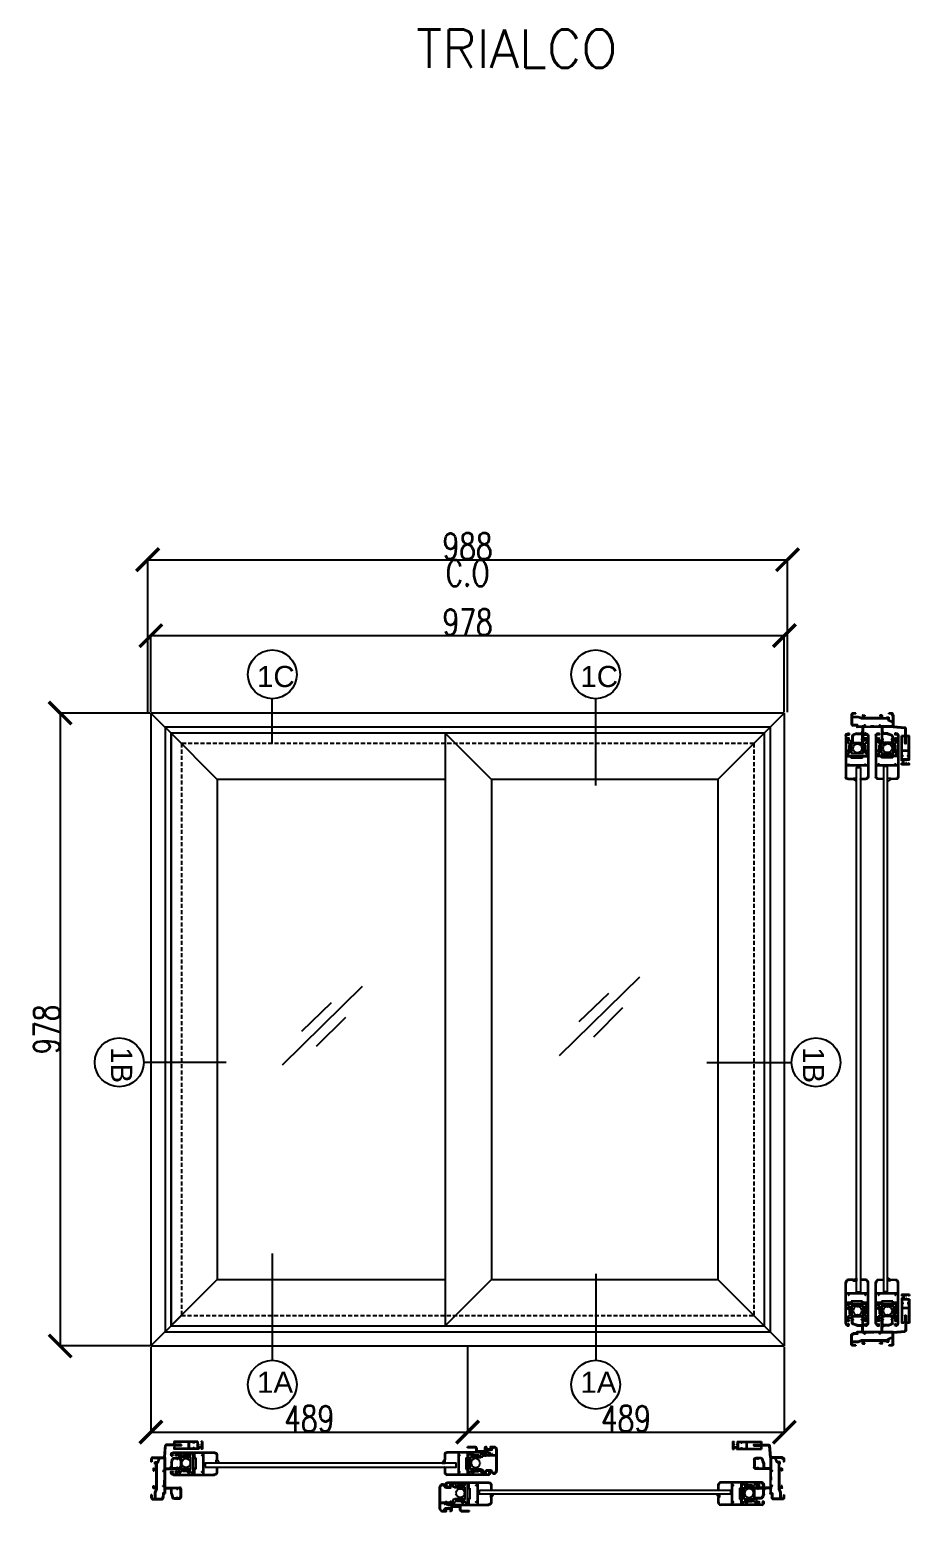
# Model space of a CAD drawing. Header units: millimetres. Extents: x -27371 to -844, y 11365 to 35579.
# Drawn here: x -6728 to -5371, y 16744 to 19033 of the extents above; entities that cross this region are included whole.
import ezdxf

# ---------------------------------------------------------------- set-up
doc = ezdxf.new("R2010")
doc.units = ezdxf.units.MM
doc.linetypes.add('HIDDEN2', pattern=[4.7625, 3.175, -1.5875])
doc.layers.get('Defpoints').update_dxf_attribs({"color": 140})
doc.styles.add('Annotative', font='romans.shx')
doc.styles.add('Arch-Dim', font='romans.shx', dxfattribs={"width": 0.75})
doc.dimstyles.new('Annotative-UK', dxfattribs={"dimscale": 0, "dimtxt": 2.5, "dimasz": 1.5, "dimexe": 1.5, "dimexo": 1.5, "dimgap": 0.8, "dimtad": 1, "dimdec": 0, "dimdsep": 46, "dimtxsty": 'Arch-Dim', "dimblk": 'ARCHTICK', "dimcen": 2.5, "dimadec": 1, "dimazin": 2, "dimtfac": 1, "dimtdec": 0, "dimtix": 1, "dimtmove": 2, "dimatfit": 3, "dimfxl": 1, "dimtolj": 1, "dimtzin": 0, "dimarcsym": 0})

# ---------------------------------------------------------------- blocks, each defined once
blk = doc.blocks.new('trialco frame without cover')
at = {"color": 5}
for p, q in [((-77.8, 46.5), (-77.8, 24)), ((-77.3, 47), (-76, 47)), ((-75.5, 46.5), (-75.5, 36)), ((-54.4, 47), (-42.5, 47)), ((3.3, 47), (-8.6, 47)), ((-75.5, 36), (-76.4, 35.3)), ((-76.4, 35.3), (-76.4, 24.8)), ((-57.9, 21.8), (-75, 23.3)), ((-57.3, 35.8), (-57.3, 44.1)), ((-55.9, 41), (-55.9, 42.7)), ((-55.9, 41), (-55.4, 41)), ((-55.9, 36.8), (-55.9, 40)), ((-55.4, 40), (-55.9, 40)), ((-49.3, 31.1), (-55.3, 33)), ((-54.9, 40.5), (-54.9, 40.5)), ((-49.1, 32.5), (-53.9, 34.1)), ((-53, 45.6), (-44.2, 45.6)), ((-49.3, 31.1), (-44.2, 31.1)), ((-49.1, 32.5), (-41.8, 32.5)), ((-42.3, 40.5), (-42.3, 40.5)), ((-41.3, 41), (-41.8, 41)), ((-41.8, 40), (-41.3, 40)), ((-41.3, 42.7), (-41.3, 41)), ((-41.3, 40), (-41.3, 33)), ((-41.3, 21.8), (-41.3, 28.2)), ((-39.6, 21.8), (-39.6, 44.1)), ((-11.5, 21.8), (-11.5, 44.1)), ((-9.8, 42.7), (-9.8, 41)), ((-9.8, 41), (-9.3, 41)), ((-9.3, 40), (-9.8, 40)), ((-9.8, 40), (-9.8, 33)), ((-9.8, 21.8), (-9.8, 28.2)), ((-2, 32.5), (-9.3, 32.5)), ((-8.8, 40.5), (-8.8, 40.5)), ((1.9, 45.6), (-6.9, 45.6)), ((-1.8, 31.1), (-6.9, 31.1)), ((-2, 32.5), (2.8, 34.1)), ((-1.8, 31.1), (4.2, 33)), ((3.8, 40.5), (3.8, 40.5)), ((4.8, 41), (4.3, 41)), ((4.3, 40), (4.8, 40)), ((4.8, 41), (4.8, 42.7)), ((4.8, 36.8), (4.8, 40)), ((6.2, 35.8), (6.2, 44.1)), ((-58, 20.4), (-76, 22)), ((-58, 3), (-58, 20.4)), ((-57.9, 21.8), (-56.6, 21.8)), ((-57.9, 21.8), (-57.3, 21.8)), ((-56.6, 21.8), (-41.3, 21.8)), ((-56.6, 20.4), (-37.8, 20.4)), ((-56.6, 14), (-56.6, 20.4)), ((-49.4, 11.1), (-56.6, 14)), ((-56.6, 4.4), (-56.6, 11.5)), ((-50.8, 10.5), (-55.2, 12.4)), ((-55, 0), (-50.8, 0)), ((-53.6, 1.4), (-50.8, 1.4)), ((-50.8, 9), (-50.8, 10.5)), ((-50.8, 6.2), (-50.8, 9)), ((-47.6, 6.2), (-50.8, 6.2)), ((-50.8, 1.4), (-50.8, 0)), ((-49.4, 9), (-49.4, 11.1)), ((-49.4, 9), (-8.8, 9)), ((-40.6, 7.6), (-47.6, 7.6)), ((-47.6, 7.6), (-47.6, 6.2)), ((-40.6, 3.9), (-40.6, 7.6)), ((-40.1, 3.4), (-36.9, 3.4)), ((-39.6, 21.8), (-11.5, 21.8)), ((-39.3, 5.3), (-39.3, 6.6)), ((-38.8, 4.8), (-36.9, 4.8)), ((-38.3, 7.6), (-12.5, 7.6)), ((-37.8, 20.4), (-37.8, 19.1)), ((-37.3, 18.6), (-36.9, 18.6)), ((-36.9, 3.4), (-36.9, 4.8)), ((-36.4, 20.4), (-34.8, 20.4)), ((-36.4, 19.1), (-36.4, 20.4)), ((-34.8, 20.7), (-28, 20.7)), ((-34.8, 20.4), (-34.8, 20.7)), ((-28, 20.4), (-28, 20.7)), ((-28, 20.4), (-22.8, 20.4)), ((-16, 20.7), (-22.8, 20.7)), ((-22.8, 20.4), (-22.8, 20.7)), ((-16, 20.4), (-16, 20.7)), ((-16, 20.4), (-14.4, 20.4)), ((-14.4, 19.1), (-14.4, 20.4)), ((-13.5, 18.6), (-13.9, 18.6)), ((-13.9, 3.4), (-13.9, 4.8)), ((-12, 4.8), (-13.9, 4.8)), ((-10.7, 3.4), (-13.9, 3.4)), ((-13, 20.4), (-9.8, 20.4)), ((-13, 20.4), (-13, 19.1)), ((-11.5, 5.3), (-11.5, 6.6)), ((-10.2, 3.9), (-10.2, 7.6)), ((-10.2, 7.6), (-8.8, 7.6)), ((-9.8, 21.8), (-1.9, 21.8)), ((-9.8, 20.7), (-2.8, 20.7)), ((-9.8, 20.7), (-9.8, 20.4)), ((-8.8, 9), (-3.8, 7)), ((-8.8, 7.6), (-3.8, 5.6)), ((-3.8, 7), (5.8, 7)), ((-3.8, 5.6), (5.8, 5.6)), ((-2.8, 18.7), (-2.8, 20.7)), ((-2.3, 18.2), (2.8, 18.2)), ((-1.4, 19.6), (-1.4, 21.3)), ((-1.4, 19.6), (4.2, 19.6)), ((0, 1.4), (2.8, 1.4)), ((0, 1.4), (0, 0)), ((0, 0), (4.2, 0)), ((5.8, 7), (5.8, 15.2)), ((5.8, 4.4), (5.8, 5.6)), ((7.2, 3), (7.2, 16.6))]:
    blk.add_line(p, q, dxfattribs=at)
for centre, radius, start, end in [((-77.3, 46.5), 0.5, 90, 180), ((-76, 46.5), 0.5, 0, 90), ((-54.4, 44.1), 2.9, 90, 180), ((-42.5, 44.1), 2.9, 0, 90), ((-8.6, 44.1), 2.9, 90, 180), ((3.3, 44.1), 2.9, 0, 90), ((-75.8, 24), 2, 180, 265), ((-74.9, 24.8), 1.5, 180, 265), ((-54.4, 35.8), 2.9, 180, 252), ((-53, 42.7), 2.9, 90, 180), ((-53, 36.8), 2.9, 180, 252), ((-55.4, 40.5), 0.5, 0, 90), ((-55.4, 40.5), 0.5, 270, 0), ((-44.2, 42.7), 2.9, 0, 90), ((-44.2, 28.2), 2.9, 0, 90), ((-41.8, 40.5), 0.5, 90, 180), ((-41.8, 40.5), 0.5, 180, 270), ((-41.8, 33), 0.5, 270, 360), ((-6.9, 42.7), 2.9, 90, 180), ((-9.3, 33), 0.5, 180, 270), ((-6.9, 28.2), 2.9, 90, 180), ((-9.3, 40.5), 0.5, 0, 90), ((-9.3, 40.5), 0.5, 270, 0), ((1.9, 42.7), 2.9, 0, 90), ((1.9, 36.8), 2.9, 288, 0), ((4.3, 40.5), 0.5, 90, 180), ((4.3, 40.5), 0.5, 180, 270), ((3.3, 35.8), 2.9, 288, 0), ((-55, 3), 3, 180, 270), ((-55.6, 11.5), 1, 66.6823, 180), ((-53.6, 4.4), 3, 180, 270), ((-40.1, 3.9), 0.5, 180, 270), ((-38.3, 6.6), 1, 90, 180), ((-38.8, 5.3), 0.5, 180, 270), ((-37.3, 19.1), 0.5, 180, 270), ((-36.9, 19.1), 0.5, 270, 0), ((-13.9, 19.1), 0.5, 180, 270), ((-13.5, 19.1), 0.5, 270, 0), ((-12.5, 6.6), 1, 0, 90), ((-12, 5.3), 0.5, 270, 0), ((-10.7, 3.9), 0.5, 270, 0), ((-2.3, 18.7), 0.5, 180, 270), ((-1.9, 21.3), 0.5, 0, 90), ((2.8, 15.2), 3, 0, 90), ((2.8, 4.4), 3, 270, 0), ((4.2, 16.6), 3, 0, 90), ((4.2, 3), 3, 270, 0)]:
    blk.add_arc(centre, radius, start, end, dxfattribs=at)
blk = doc.blocks.new('trialco leaf')
at = {"color": 3}
for p, q in [((-26.3, 0), (-25.4, 0)), ((0.9, 0), (0, 0)), ((-30.3, -4), (-30.3, -67.5)), ((-29.3, -3.55), (-29.3, -9.19)), ((-29.3, -10.2), (-29.3, -27.1)), ((-29.3, -10.2), (-26.7, -10.2)), ((-27.8, -3.05), (-28.8, -3.05)), ((-28.7, -8.7), (-28.7, -7.65)), ((-27.8, -7.15), (-28.2, -7.15)), ((-27.3, -1.5), (-27.3, -2.55)), ((-27.3, -8.7), (-27.3, -7.65)), ((-26.8, -1), (-26.4, -1)), ((-26.8, -9.2), (-26.4, -9.2)), ((-26.7, -10.2), (-26.7, -11.2)), ((-26.2, -11.7), (-26.2, -11.7)), ((-25.9, -1.5), (-25.9, -2.55)), ((-25.9, -8.7), (-25.9, -7.65)), ((-25.7, -10.2), (-25.4, -10.2)), ((-25.7, -10.2), (-25.7, -11.2)), ((-25.4, -3.05), (-25.4, -3.05)), ((-25.4, -7.15), (-25.4, -7.15)), ((-24.9, -0.5), (-24.9, -2.55)), ((-24.9, -9.7), (-24.9, -7.65)), ((-0.5, -0.5), (-0.5, -2.55)), ((-0.5, -9.7), (-0.5, -7.65)), ((0, -3.05), (0, -3.05)), ((0, -7.15), (0, -7.15)), ((0.3, -10.2), (0, -10.2)), ((0.3, -10.2), (0.3, -11.2)), ((0.5, -1.5), (0.5, -2.55)), ((0.5, -8.7), (0.5, -7.65)), ((0.8, -11.7), (0.8, -11.7)), ((1.4, -1), (1, -1)), ((1.4, -9.2), (1, -9.2)), ((3.9, -10.2), (1.3, -10.2)), ((1.3, -10.2), (1.3, -11.2)), ((1.9, -1.5), (1.9, -2.55)), ((1.9, -8.7), (1.9, -7.65)), ((2.4, -3.05), (3.4, -3.05)), ((2.4, -7.15), (2.8, -7.15)), ((3.3, -8.7), (3.3, -7.65)), ((3.9, -3.55), (3.9, -9.19)), ((3.9, -10.2), (3.9, -27.1)), ((4.9, -4), (4.9, -67.5)), ((-29.3, -27.1), (-26.7, -27.1)), ((-29.3, -28.1), (-29.3, -35.4)), ((-29.3, -28.1), (-26.7, -28.1)), ((-29.3, -35.4), (-20.4, -35.4)), ((-29.3, -36.4), (-29.3, -49.5)), ((-29.3, -36.4), (-21.4, -36.4)), ((-26.7, -27.1), (-26.7, -26.5)), ((-26.7, -28.1), (-26.7, -28.7)), ((-26.2, -26), (-25.7, -26)), ((-26.2, -29.2), (-25.7, -29.2)), ((-25.2, -26.5), (-25.2, -28.1)), ((-25.2, -28.7), (-25.2, -26.5)), ((-21.4, -38.4), (-21.4, -36.4)), ((-21.4, -38.4), (-4, -38.4)), ((-20.4, -37.4), (-20.4, -35.4)), ((-20.4, -37.4), (-5, -37.4)), ((-5, -35.4), (3.9, -35.4)), ((-5, -37.4), (-5, -35.4)), ((-4, -36.4), (3.9, -36.4)), ((-4, -38.4), (-4, -36.4)), ((-0.2, -26.5), (-0.2, -28.1)), ((-0.2, -28.7), (-0.2, -26.5)), ((0.8, -26), (0.3, -26)), ((0.8, -29.2), (0.3, -29.2)), ((1.3, -27.1), (1.3, -26.5)), ((3.9, -27.1), (1.3, -27.1)), ((3.9, -28.1), (1.3, -28.1)), ((1.3, -28.1), (1.3, -28.7)), ((3.9, -28.1), (3.9, -35.4)), ((3.9, -36.4), (3.9, -49.5)), ((-29.3, -49.5), (-26, -49.5)), ((-29.3, -50.5), (-29.3, -66.5)), ((-29.3, -50.5), (3.9, -50.5)), ((-26, -49.5), (-26, -48)), ((-25.5, -47.5), (-25.5, -47.5)), ((-25, -49.5), (-25, -48)), ((-25, -49.5), (-0.4, -49.5)), ((-0.4, -49.5), (-0.4, -48)), ((0.1, -47.5), (0.1, -47.5)), ((0.6, -49.5), (0.6, -48)), ((0.6, -49.5), (3.9, -49.5)), ((3.9, -50.5), (3.9, -66.5)), ((-26.3, -71.5), (-18.7, -71.5)), ((-25.3, -70.5), (-18.7, -70.5)), ((-18.2, -71), (-18.2, -71)), ((-7.2, -71), (-7.2, -71)), ((-6.7, -70.5), (-0.1, -70.5)), ((-6.7, -71.5), (0.9, -71.5))]:
    blk.add_line(p, q, dxfattribs=at)
for centre, radius, start, end in [((-26.3, -4), 4, 90, 180), ((-25.4, -0.5), 0.5, 0, 90), ((0, -0.5), 0.5, 90, 180), ((0.9, -4), 4, 0, 90), ((-28.8, -3.55), 0.5, 90, 180), ((-29.2, -8.7), 0.5, 258.46304, 0), ((-28.2, -7.65), 0.5, 90, 180), ((-27.8, -2.55), 0.5, 270, 0), ((-27.8, -7.65), 0.5, 0, 90), ((-26.8, -1.5), 0.5, 90, 180), ((-26.8, -8.7), 0.5, 180, 270), ((-26.2, -11.2), 0.5, 180, 270), ((-26.4, -1.5), 0.5, 0, 90), ((-26.4, -8.7), 0.5, 270, 0), ((-26.2, -11.2), 0.5, 270, 0), ((-25.4, -2.55), 0.5, 180, 270), ((-25.4, -7.65), 0.5, 90, 180), ((-25.4, -2.55), 0.5, 270, 0), ((-25.4, -7.65), 0.5, 0, 90), ((-25.4, -9.7), 0.5, 270, 0), ((0, -2.55), 0.5, 180, 270), ((0, -7.65), 0.5, 90, 180), ((0, -9.7), 0.5, 180, 270), ((0, -2.55), 0.5, 270, 0), ((0, -7.65), 0.5, 0, 90), ((0.8, -11.2), 0.5, 180, 270), ((1, -1.5), 0.5, 90, 180), ((1, -8.7), 0.5, 180, 270), ((0.8, -11.2), 0.5, 270, 0), ((1.4, -1.5), 0.5, 0, 90), ((1.4, -8.7), 0.5, 270, 0), ((2.4, -2.55), 0.5, 180, 270), ((2.4, -7.65), 0.5, 90, 180), ((2.8, -7.65), 0.5, 0, 90), ((3.8, -8.7), 0.5, 180, 281.53696), ((3.4, -3.55), 0.5, 0, 90), ((-26.2, -26.5), 0.5, 90, 180), ((-26.2, -28.7), 0.5, 180, 270), ((-25.7, -26.5), 0.5, 0, 90), ((-25.7, -28.7), 0.5, 270, 0), ((0.3, -26.5), 0.5, 90, 180), ((0.3, -28.7), 0.5, 180, 270), ((0.8, -26.5), 0.5, 0, 90), ((0.8, -28.7), 0.5, 270, 0), ((-26.3, -67.5), 4, 180, 270), ((-25.3, -66.5), 4, 180, 270), ((-25.5, -48), 0.5, 90, 180), ((-25.5, -48), 0.5, 0, 90), ((0.1, -48), 0.5, 90, 180), ((-0.1, -66.5), 4, 270, 0), ((0.1, -48), 0.5, 0, 90), ((0.9, -67.5), 4, 270, 0), ((-18.7, -71), 0.5, 0, 90), ((-18.7, -71), 0.5, 270, 0), ((-6.7, -71), 0.5, 90, 180), ((-6.7, -71), 0.5, 180, 270)]:
    blk.add_arc(centre, radius, start, end, dxfattribs=at)
blk = doc.blocks.new('roller')
for p, q in [((-19.9, 19), (-19.9, 22.3)), ((-19.9, 22.3), (9.5, 22.3)), ((-19.9, 19), (-17.4, 19)), ((-19.9, 0), (-19.9, 3.3)), ((-17.4, 3.3), (-19.9, 3.3)), ((-15, 0), (-19.9, 0)), ((-17.4, 19), (-17.4, 3.3)), ((-15, 19), (4.2, 19)), ((-15, 19), (-15, 0)), ((4.2, 19), (4.2, 0)), ((9.5, 0), (4.2, 0)), ((6.7, 19), (9.5, 19)), ((6.7, 19), (6.7, 3.3)), ((9.5, 3.3), (6.7, 3.3)), ((9.5, 22.3), (9.5, 19)), ((9.5, 3.3), (9.5, 0))]:
    blk.add_line(p, q)
for points in [[(-17.4, 14.5), (-18.2, 14.5), (-18.2, 7), (-17.4, 7)], [(-14.9, 17.3), (-14, 17.3), (-14, 3.2), (-14.9, 3.2)], [(4, 17.3), (3.2, 17.3), (3.2, 3.2), (4, 3.2)], [(6.7, 14.5), (7.5, 14.5), (7.5, 7), (6.7, 7)]]:
    blk.add_lwpolyline(points, close=True)
for centre, radius, start, end in [((-5.2, 11.4), 6.85, 99.192, 260.808), ((-5.4, 19.2), 1.42, 229.7147, 312.8915), ((-5.4, 3.5), 1.42, 47.1085, 130.2853), ((-5.2, 11.4), 6.85, 276.5858, 83.4142)]:
    blk.add_arc(centre, radius, start, end)
blk = doc.blocks.new('trialco inter lock')
for p, q in [((-37, 13.2), (-37, 7.2)), ((-37, 0), (-37, 0)), ((-36.5, 6.7), (-36, 6.7)), ((-36.5, 1.5), (-36, 1.5)), ((-35.5, 13.7), (-35.5, 10.2)), ((-35.5, 10.2), (-33.8, 10.2)), ((-35.5, 7.2), (-35.5, 7.2)), ((-35.5, 0), (-35.5, 0)), ((-35, 8.7), (-33.8, 8.7)), ((-33.5, 15.7), (-24.2, 15.7)), ((-33.3, 8.2), (-33.3, 0)), ((-33, 17.2), (0.8, 17.2)), ((-31.8, 8.2), (-31.8, -0.5)), ((-24.2, 10.2), (-26, 10.2)), ((-26, 10.2), (-26, 9.2)), ((-26, 9.2), (-24.2, 9.2)), ((-24.2, 4.2), (-24.7, 4.2)), ((-24.7, 4.2), (-24.1, 0.5)), ((-24.2, 15.7), (-24.2, 10.2)), ((-24.2, 9.2), (-24.2, 4.2)), ((-23.4, 0), (-23.4, 0)), ((-22.7, 15.7), (-22.7, 0.7)), ((-22.7, 15.7), (0.8, 15.7)), ((-0.7, 7.1), (-0.7, 0.7)), ((0, 0), (0, 0)), ((0, 0), (0, 0)), ((1.3, 4.2), (0.7, 0.5)), ((0.8, 7.1), (0.8, 4.2)), ((0.8, 4.2), (1.3, 4.2)), ((-37, -15.8), (-37, -28.3)), ((-35.5, -15.8), (-35.5, -28.3)), ((-35, -0.5), (-33.8, -0.5)), ((-35, -2), (-30.5, -2)), ((-35, -13.8), (-30.5, -13.8)), ((-35, -15.3), (-30.5, -15.3)), ((-31.8, -0.5), (-30.5, -0.5)), ((-30, -2.5), (-30, -13.3)), ((-28.5, -2.5), (-28.5, -13.3)), ((-35.5, -28.3), (-37, -28.3))]:
    blk.add_line(p, q)
for centre, radius, start, end in [((-33, 13.2), 4, 90, 180), ((-36.5, 7.2), 0.5, 180, 270), ((-34.8, 0.1), 2.21, 140.5758, 182.5543), ((-35, 0), 2, 180, 270), ((-36, 7.2), 0.5, 270, 0), ((-37.7, 0.1), 2.21, 357.4457, 39.4242), ((-33.5, 13.7), 2, 90, 180), ((-33.3, 7.3), 2.21, 140.5758, 182.5543), ((-35, 0), 0.5, 180, 270), ((-33.8, 8.2), 2, 0, 90), ((-33.8, 8.2), 0.5, 0, 90), ((-33.8, 0), 0.5, 270, 0), ((-23.4, 0.7), 0.7, 193.3925, 270), ((-23.4, 0.7), 0.7, 270, 0), ((2.8, 7.1), 3.5, 108.8191, 180), ((0, 0.7), 0.7, 180, 270), ((0, 0.7), 0.7, 270, 346.6075), ((0.8, 13), 4.2, 288.8191, 90), ((0.8, 13), 2.7, 288.8191, 90), ((2.8, 7.1), 2, 108.8191, 180), ((-35, -15.8), 2, 90, 180), ((-35, -15.8), 0.5, 90, 180), ((-30.5, -2.5), 2, 0, 90), ((-30.5, -2.5), 0.5, 0, 90), ((-30.5, -13.3), 0.5, 270, 0), ((-30.5, -13.3), 2, 270, 0)]:
    blk.add_arc(centre, radius, start, end)
blk = doc.blocks.new('TRIALCO NET')
at = {"color": 2}
for p, q in [((-44.5, 3.6), (-44.5, -8.5)), ((-44.5, 3.6), (-43.3, 3.6)), ((-43.3, 3.6), (-42.3, 3.2)), ((-43.3, 2.4), (-43.3, -0.6)), ((-43.3, 2.4), (-42.1, 2.4)), ((-42.1, 2.6), (-42.1, 2.4)), ((-37.3, 3.6), (0, 3.6)), ((-37.3, 3.6), (-37.3, -0.6)), ((-36.1, 2.4), (-31.3, 2.4)), ((-36.1, 2.4), (-36.1, -7.3)), ((-30.1, 2.4), (-23.6, 2.4)), ((-23.6, 2.4), (-23.6, -7.3)), ((-22.4, 2.4), (-22.4, -7.3)), ((-22.4, 2.4), (-1.2, 2.4)), ((-1.2, 2.4), (-1.2, 0)), ((-1.2, 0), (0, 0)), ((0, 3.6), (0, 0)), ((-44.5, -8.5), (-42.1, -8.5)), ((-43.3, -1.8), (-43.3, -4.9)), ((-43.3, -4.9), (-37.3, -4.9)), ((-43.3, -6.1), (-43.3, -7.3)), ((-43.3, -6.1), (-37.3, -6.1)), ((-43.3, -7.3), (-42.1, -7.3)), ((-42.1, -7.3), (-42.1, -8.5)), ((-38.5, -7.3), (-37.3, -7.3)), ((-38.5, -7.3), (-38.5, -8.5)), ((-38.5, -8.5), (0, -8.5)), ((-37.3, -1.8), (-37.3, -4.9)), ((-37.3, -6.1), (-37.3, -7.3)), ((-36.1, -7.3), (-31.3, -7.3)), ((-30.1, -7.3), (-23.6, -7.3)), ((-22.4, -7.3), (-1.2, -7.3)), ((-1.2, -4.9), (-1.2, -7.3)), ((-1.2, -4.9), (0, -4.9)), ((0, -4.9), (0, -8.5))]:
    blk.add_line(p, q, dxfattribs=at)
for points in [[(-31.3, 2.4), (-31.3, 1.4), (-30.1, 1.4), (-30.1, 2.4)], [(-43.3, -0.6), (-42.1, -0.6), (-42.1, -1.8), (-43.3, -1.8)], [(-37.3, -0.6), (-38, -0.6), (-38, -1.8), (-37.3, -1.8)], [(-31.3, -7.3), (-31.3, -6.3), (-30.1, -6.3), (-30.1, -7.3)]]:
    blk.add_lwpolyline(points, dxfattribs=at)
blk.add_arc((-43.2, 2.6), 1.09, 359.3357, 33.1171, dxfattribs=at)
blk = doc.blocks.new('_ArchTick')
at = {"color": 0, "linetype": 'ByBlock', "const_width": 0.15}
blk.add_lwpolyline([(-0.5, -0.5), (0.5, 0.5)], dxfattribs=at)
blk = doc.blocks.new('*D23')
at = {"color": 0, "lineweight": -2, "ltscale": 1.3, "transparency": 16777216}
for p, q in [((-6541.3, 17978.9), (-6541.3, 18098.5)), ((-6541.3, 18097), (-5563.8, 18097)), ((-5563.8, 17978.9), (-5563.8, 18098.5))]:
    blk.add_line(p, q, dxfattribs=at)
at = {"layer": 'Defpoints', "color": 0, "ltscale": 1.3, "transparency": 16777216}
for p in [(-5563.8, 18097), (-6541.3, 17977.4), (-5563.8, 17977.4)]:
    blk.add_point(p, dxfattribs=at)
at = {"color": 0, "lineweight": -2, "ltscale": 1.3, "transparency": 16777216, "xscale": 35, "yscale": 35, "zscale": 35, "rotation": 180}
blk.add_blockref('_ArchTick', (-6541.3, 18097), dxfattribs=at)
at = {"color": 0, "lineweight": -2, "ltscale": 1.3, "transparency": 16777216, "xscale": 35, "yscale": 35, "zscale": 35}
blk.add_blockref('_ArchTick', (-5563.8, 18097), dxfattribs=at)
at = {"color": 0, "ltscale": 1.3, "transparency": 16777216, "insert": (-6052.6, 18117.8), "char_height": 40, "attachment_point": 5, "style": 'Arch-Dim'}
blk.add_mtext('\\A1;978', dxfattribs=at)
blk = doc.blocks.new('*D24')
at = {"color": 0, "lineweight": -2, "ltscale": 1.3, "transparency": 16777216}
for p, q in [((-6542.8, 17977.4), (-6682.9, 17977.4)), ((-6681.4, 17977.4), (-6681.4, 16999.9)), ((-6542.8, 16999.9), (-6682.9, 16999.9))]:
    blk.add_line(p, q, dxfattribs=at)
at = {"layer": 'Defpoints', "color": 0, "ltscale": 1.3, "transparency": 16777216}
for p in [(-6541.3, 17977.4), (-6681.4, 16999.9), (-6541.3, 16999.9)]:
    blk.add_point(p, dxfattribs=at)
at = {"color": 0, "lineweight": -2, "ltscale": 1.3, "transparency": 16777216, "xscale": 35, "yscale": 35, "zscale": 35}
for p, rotation in [((-6681.4, 17977.4), 90), ((-6681.4, 16999.9), 270)]:
    blk.add_blockref('_ArchTick', p, dxfattribs=dict(at, rotation=rotation))
at = {"color": 0, "ltscale": 1.3, "transparency": 16777216, "insert": (-6702.2, 17488.7), "char_height": 40, "attachment_point": 5, "rotation": 90, "style": 'Arch-Dim'}
blk.add_mtext('\\A1;978', dxfattribs=at)
blk = doc.blocks.new('*D25')
at = {"color": 0, "lineweight": -2, "ltscale": 1.3, "transparency": 16777216}
for p, q in [((-6541.3, 16998.4), (-6541.3, 16865.4)), ((-6052.6, 16998.4), (-6052.6, 16865.4)), ((-6541.3, 16866.9), (-6052.6, 16866.9))]:
    blk.add_line(p, q, dxfattribs=at)
at = {"layer": 'Defpoints', "color": 0, "ltscale": 1.3, "transparency": 16777216}
for p in [(-6541.3, 16999.9), (-6052.6, 16999.9), (-6052.6, 16866.9)]:
    blk.add_point(p, dxfattribs=at)
at = {"color": 0, "lineweight": -2, "ltscale": 1.3, "transparency": 16777216, "xscale": 35, "yscale": 35, "zscale": 35, "rotation": 180}
blk.add_blockref('_ArchTick', (-6541.3, 16866.9), dxfattribs=at)
at = {"color": 0, "lineweight": -2, "ltscale": 1.3, "transparency": 16777216, "xscale": 35, "yscale": 35, "zscale": 35}
blk.add_blockref('_ArchTick', (-6052.6, 16866.9), dxfattribs=at)
at = {"color": 0, "ltscale": 1.3, "transparency": 16777216, "insert": (-6297, 16887.7), "char_height": 40, "attachment_point": 5, "style": 'Arch-Dim'}
blk.add_mtext('\\A1;489', dxfattribs=at)
blk = doc.blocks.new('*D26')
at = {"color": 0, "lineweight": -2, "ltscale": 1.3, "transparency": 16777216}
for p, q in [((-6052.6, 16998.4), (-6052.6, 16865.4)), ((-5563.8, 16998.4), (-5563.8, 16865.4)), ((-6052.6, 16866.9), (-5563.8, 16866.9))]:
    blk.add_line(p, q, dxfattribs=at)
at = {"layer": 'Defpoints', "color": 0, "ltscale": 1.3, "transparency": 16777216}
for p in [(-6052.6, 16999.9), (-5563.8, 16999.9), (-5563.8, 16866.9)]:
    blk.add_point(p, dxfattribs=at)
at = {"color": 0, "lineweight": -2, "ltscale": 1.3, "transparency": 16777216, "xscale": 35, "yscale": 35, "zscale": 35, "rotation": 180}
blk.add_blockref('_ArchTick', (-6052.6, 16866.9), dxfattribs=at)
at = {"color": 0, "lineweight": -2, "ltscale": 1.3, "transparency": 16777216, "xscale": 35, "yscale": 35, "zscale": 35}
blk.add_blockref('_ArchTick', (-5563.8, 16866.9), dxfattribs=at)
at = {"color": 0, "ltscale": 1.3, "transparency": 16777216, "insert": (-5808.2, 16887.7), "char_height": 40, "attachment_point": 5, "style": 'Arch-Dim'}
blk.add_mtext('\\A1;489', dxfattribs=at)
blk = doc.blocks.new('*D31')
at = {"color": 0, "lineweight": -2, "ltscale": 1.3, "transparency": 16777216}
for p, q in [((-6546.3, 17978.9), (-6546.3, 18215.8)), ((-6546.3, 18214.3), (-5558.8, 18214.3)), ((-5558.8, 17978.9), (-5558.8, 18215.8))]:
    blk.add_line(p, q, dxfattribs=at)
at = {"layer": 'Defpoints', "color": 0, "ltscale": 1.3, "transparency": 16777216}
for p in [(-5558.8, 18214.3), (-6546.3, 17977.4), (-5558.8, 17977.4)]:
    blk.add_point(p, dxfattribs=at)
at = {"color": 0, "lineweight": -2, "ltscale": 1.3, "transparency": 16777216, "xscale": 35, "yscale": 35, "zscale": 35, "rotation": 180}
blk.add_blockref('_ArchTick', (-6546.3, 18214.3), dxfattribs=at)
at = {"color": 0, "lineweight": -2, "ltscale": 1.3, "transparency": 16777216, "xscale": 35, "yscale": 35, "zscale": 35}
blk.add_blockref('_ArchTick', (-5558.8, 18214.3), dxfattribs=at)
at = {"color": 0, "ltscale": 1.3, "transparency": 16777216, "char_height": 40, "attachment_point": 5, "style": 'Arch-Dim'}
for s, insert in [('\\A1;988', (-6052.6, 18235.1)), ('\\A1;C.O', (-6052.6, 18193.5))]:
    blk.add_mtext(s, dxfattribs=dict(at, insert=insert))

msp = doc.modelspace()

# ---------------------------------------------------------------- linework, layer by layer
for p, q in [((-6353.95, 17930.41), (-6353.95, 17999.41)), ((-5854.94, 17865.75), (-5854.94, 17999.41)), ((-6510.52, 17946.34), (-6510.52, 17030.83)), ((-5594.75, 17946.34), (-6510.52, 17946.34)), ((-6439.02, 17874.84), (-6510.24, 17946.31)), ((-6087.32, 17946.34), (-6087.32, 17030.83)), ((-6087.32, 17946.34), (-6015.82, 17874.84)), ((-6015.82, 17946.34), (-6015.82, 17946.31)), ((-5666.25, 17874.84), (-5594.75, 17946.34)), ((-5594.75, 17946.34), (-5594.75, 17030.83)), ((-6087.32, 17874.84), (-6439.02, 17874.84)), ((-6439.02, 17874.84), (-6439.02, 17102.33)), ((-6015.82, 17874.84), (-6015.82, 17102.33)), ((-5666.25, 17874.84), (-6015.82, 17874.84)), ((-5666.25, 17874.84), (-5666.25, 17102.33)), ((-6215.11, 17554.88), (-6338.96, 17433.39)), ((-5787.22, 17569.63), (-5911.07, 17448.14)), ((-6308.52, 17486.12), (-6262.72, 17530.21)), ((-5880.62, 17500.87), (-5834.83, 17544.96)), ((-6285.65, 17462.82), (-6240.69, 17507.75)), ((-5857.76, 17477.56), (-5812.8, 17522.5)), ((-6425.04, 17437.93), (-6552.45, 17437.93)), ((-5683.4, 17437.93), (-5552.72, 17437.93)), ((-6353.95, 17142.64), (-6353.95, 16977.91)), ((-6439.02, 17102.33), (-6510.52, 17030.83)), ((-6439.02, 17102.33), (-6087.32, 17102.33)), ((-6015.82, 17102.33), (-6087.32, 17031.01)), ((-6015.82, 17102.33), (-5666.25, 17102.33)), ((-5854.94, 17111.56), (-5854.94, 16977.91)), ((-5666.25, 17102.33), (-5594.93, 17031.01)), ((-6510.52, 17030.83), (-5594.75, 17030.83)), ((-6015.82, 17031.01), (-6015.82, 17030.83))]:
    msp.add_line(p, q)
at = {"color": 5}
for p, q in [((-6541.34, 17977.41), (-6541.34, 16999.91)), ((-5563.83, 17977.41), (-6541.34, 17977.41)), ((-6494.34, 17930.41), (-6541.34, 17977.41)), ((-5610.83, 17930.41), (-5563.83, 17977.41)), ((-5563.83, 17977.41), (-5563.83, 16999.91)), ((-6519.54, 17955.61), (-6519.54, 17021.71)), ((-5585.63, 17955.61), (-6519.54, 17955.61)), ((-6510.24, 17946.31), (-6510.24, 17031.01)), ((-5594.93, 17946.31), (-6510.24, 17946.31)), ((-5594.93, 17946.31), (-5594.93, 17031.01)), ((-5585.63, 17955.61), (-5585.63, 17021.71)), ((-6541.34, 16999.91), (-6494.34, 17046.91)), ((-6510.24, 17031.01), (-5594.93, 17031.01)), ((-5610.83, 17046.91), (-5563.83, 16999.91)), ((-6519.54, 17021.71), (-5585.63, 17021.71)), ((-6541.34, 16999.91), (-5563.83, 16999.91))]:
    msp.add_line(p, q, dxfattribs=at)
at = {"color": 5, "linetype": 'HIDDEN2', "ltscale": 2}
for p, q in [((-6494.34, 17930.41), (-6494.34, 17046.91)), ((-5610.83, 17930.41), (-6494.34, 17930.41)), ((-5610.83, 17930.41), (-5610.83, 17046.91)), ((-6494.34, 17046.91), (-5610.83, 17046.91))]:
    msp.add_line(p, q, dxfattribs=at)
at = {"color": 1}
for points in [[(-5457.17, 17874.76), (-5452.22, 17871.77), (-5452.22, 17876.51), (-5457.17, 17876.51), (-5457.17, 17874.76)], [(-5399.8, 17874.88), (-5404.75, 17871.88), (-5404.75, 17876.63), (-5399.8, 17876.63), (-5399.8, 17874.88)], [(-5457.17, 17101.71), (-5452.22, 17104.71), (-5452.22, 17099.97), (-5457.17, 17099.97), (-5457.17, 17101.71)], [(-5399.8, 17102.67), (-5404.75, 17105.67), (-5404.75, 17100.92), (-5399.8, 17100.92), (-5399.8, 17102.67)], [(-6438.81, 16823.69), (-6435.81, 16818.73), (-6440.56, 16818.73), (-6440.56, 16823.69), (-6438.81, 16823.69)], [(-6088.71, 16823.69), (-6091.71, 16818.73), (-6086.96, 16818.73), (-6086.96, 16823.69), (-6088.71, 16823.69)], [(-6015.74, 16766.32), (-6012.74, 16771.27), (-6017.49, 16771.27), (-6017.49, 16766.32), (-6015.74, 16766.32)], [(-5665.64, 16766.32), (-5668.64, 16771.27), (-5663.89, 16771.27), (-5663.89, 16766.32), (-5665.64, 16766.32)]]:
    msp.add_lwpolyline(points, dxfattribs=at)
at = {"color": 3}
for points in [[(-5446.22, 17893.34), (-5446.22, 17083.15), (-5452.22, 17083.15), (-5452.22, 17893.34)], [(-5410.75, 17894.94), (-5410.75, 17084.1), (-5404.75, 17084.1), (-5404.75, 17894.94)], [(-6457.38, 16812.73), (-6070.13, 16812.73), (-6070.13, 16818.73), (-6457.38, 16818.73)], [(-6034.31, 16777.27), (-5647.07, 16777.27), (-5647.07, 16771.27), (-6034.31, 16771.27)]]:
    msp.add_lwpolyline(points, close=True, dxfattribs=at)
for centre in [(-6353.95, 18037.14), (-5854.94, 18037.14), (-6590.18, 17437.93), (-5514.99, 17437.93), (-6353.95, 16940.18), (-5854.94, 16940.18)]:
    msp.add_circle(centre, 37.73)

# ---------------------------------------------------------------- block references
for name, p, rotation in [('trialco frame without cover', (-5453.51, 17977.41), 180), ('trialco leaf', (-5464.42, 17030.83), 180), ('trialco leaf', (-5418, 17030.8), 180), ('trialco frame without cover', (-6541.34, 16769.98), 270), ('trialco inter lock', (-6024.61, 16807.29), 270), ('trialco leaf', (-6016.83, 16805.49), 270), ('roller', (-6028.87, 16824.25), 90.00000000000001), ('trialco inter lock', (-6078.52, 16781.48), 90), ('trialco leaf', (-5594.75, 16759.07), 270), ('roller', (-5606.79, 16777.83), 90.00000000000001)]:
    msp.add_blockref(name, p, dxfattribs=dict(rotation=rotation))
at = {"xscale": -1}
for name, p in [('trialco leaf', (-5464.42, 17946.34)), ('trialco leaf', (-5418, 17946.59)), ('trialco frame without cover', (-5453.51, 16999.91))]:
    msp.add_blockref(name, p, dxfattribs=at)
at = {"color": 2, "xscale": -1, "rotation": 270}
msp.add_blockref('TRIALCO NET', (-5374.48, 17942.18), dxfattribs=at)
at = {"xscale": -1}
for name, p, rotation in [('roller', (-5445.65, 17934.31), 180), ('roller', (-5399.24, 17934.56), 180), ('trialco frame without cover', (-5563.83, 16769.98), 90), ('trialco leaf', (-6510.52, 16805.49), 90), ('roller', (-6498.49, 16824.25), 270), ('trialco leaf', (-6087.32, 16759.07), 90), ('roller', (-6075.28, 16777.83), 270)]:
    msp.add_blockref(name, p, dxfattribs=dict(at, rotation=rotation))
at = {"color": 2, "rotation": 270}
msp.add_blockref('TRIALCO NET', (-5374.48, 17035.14), dxfattribs=at)
for p in [(-5445.65, 17042.86), (-5399.24, 17042.83)]:
    msp.add_blockref('roller', p)
at = {"color": 2, "xscale": -1}
msp.add_blockref('TRIALCO NET', (-6506.1, 16849.01), dxfattribs=at)
at = {"color": 2}
msp.add_blockref('TRIALCO NET', (-5599.07, 16849.01), dxfattribs=at)

# ---------------------------------------------------------------- texts
at = {"style": 'Annotative'}
for s, insert, char_height, width, attachment_point in [('TRIALCO', (-6132.18, 19032.96), 58.913, 426.606, 1), ('{\\f@Arial Unicode MS|b0|i0|c0|p34;1C}', (-6377.62, 18017.13), 32.6123, 0.5113, 7), ('{\\f@Arial Unicode MS|b0|i0|c0|p34;1C}', (-5878.61, 18017.13), 32.6123, 32.6123, 7), ('{\\f@Arial Unicode MS|b0|i0|c0|p34;1A}', (-6377.62, 16960.19), 32.6123, 0.5113, 1), ('{\\f@Arial Unicode MS|b0|i0|c0|p34;1A}', (-5878.61, 16960.19), 32.6123, 32.6123, 1)]:
    msp.add_mtext(s, dxfattribs=dict(at, insert=insert, char_height=char_height, width=width, attachment_point=attachment_point))
at = {"char_height": 32.6123, "width": 0.5113, "rotation": 270, "style": 'Annotative'}
for insert, attachment_point in [((-6570.17, 17461.6), 1), ((-5535, 17461.6), 7)]:
    msp.add_mtext('{\\f@Arial Unicode MS|b0|i0|c0|p34;1B}', dxfattribs=dict(at, insert=insert, attachment_point=attachment_point))

# ---------------------------------------------------------------- dimensions: what is measured, and where the dimension line sits
at = {"ltscale": 1.3}
for base, p1, p2, override, picture, middle in [((-5558.83, 18214.26), (-6546.34, 17977.41), (-5558.83, 17977.41), {"dimtxt": 40, "dimasz": 35, "dimzin": 3, "dimpost": '\\X C.O'}, '*D31', (-6052.58, 18214.26)), ((-5563.83, 18096.98), (-6541.34, 17977.41), (-5563.83, 17977.41), {"dimtxt": 40, "dimasz": 35, "dimzin": 3}, '*D23', (-6052.58, 18117.78)), ((-6052.58, 16866.85), (-6541.34, 16999.91), (-6052.58, 16999.91), {"dimtxt": 40, "dimasz": 35, "dimzin": 3}, '*D25', (-6296.96, 16887.65)), ((-5563.83, 16866.85), (-6052.58, 16999.91), (-5563.83, 16999.91), {"dimtxt": 40, "dimasz": 35, "dimzin": 3}, '*D26', (-5808.21, 16887.65))]:
    dim = msp.add_linear_dim(base=base, p1=p1, p2=p2, dimstyle='Annotative-UK', override=override, dxfattribs=at)
    dim.commit()
    dim.dimension.update_dxf_attribs({"geometry": picture, "text_midpoint": middle})
dim = msp.add_linear_dim(base=(-6681.3995, 16999.908), p1=(-6541.3353, 17977.4094), p2=(-6541.3353, 16999.908), angle=90, dimstyle='Annotative-UK', override={"dimtxt": 40, "dimasz": 35, "dimzin": 3}, dxfattribs=at)
dim.commit()
dim.dimension.update_dxf_attribs({"geometry": '*D24', "text_midpoint": (-6702.1995, 17488.6587)})

doc.saveas('drawing.dxf')
